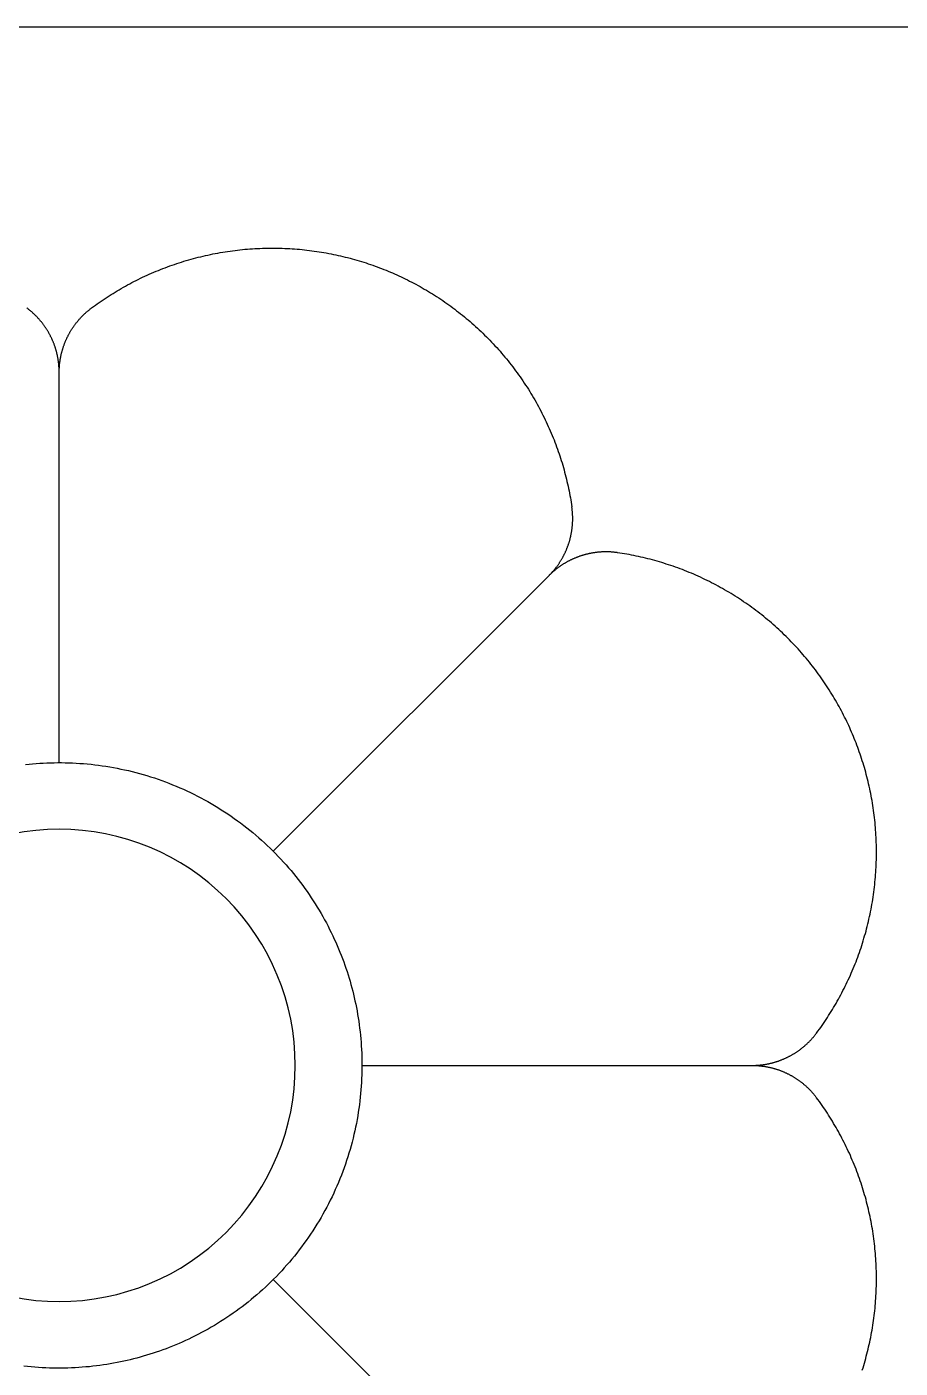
# Model space of a CAD drawing. Extents: x -111 to 2985, y -118 to 122.
# Drawn here: x 77.221 to 80.268, y 110.05 to 114.729 of the extents above; entities that cross this region are included whole.
import ezdxf

# ---------------------------------------------------------------- set-up
doc = ezdxf.new("R2010")
doc.units = 0
doc.layers.add('LAYER_03', color=5, linetype='CONTINUOUS')

msp = doc.modelspace()

# ---------------------------------------------------------------- linework, layer by layer
at = {"layer": 'LAYER_03'}
for points in [[(73.9139, 114.7293), (115.9333, 114.7293)], [(77.3338, 112.1626), (77.3338, 113.5238), (77.3338, 113.5258), (77.3339, 113.5277), (77.3339, 113.5297), (77.3339, 113.5317), (77.334, 113.5337), (77.3341, 113.5356), (77.3342, 113.5376), (77.3343, 113.5396), (77.3344, 113.5416), (77.3345, 113.5436), (77.3347, 113.5456), (77.3348, 113.5476), (77.335, 113.5496), (77.3352, 113.5516), (77.3354, 113.5536), (77.3356, 113.5556), (77.3359, 113.5576), (77.3361, 113.5596), (77.3364, 113.5616), (77.3367, 113.5636), (77.337, 113.5656), (77.3373, 113.5676), (77.3376, 113.5696), (77.3379, 113.5716), (77.3383, 113.5736), (77.3387, 113.5756), (77.339, 113.5776), (77.3394, 113.5796), (77.3399, 113.5816), (77.3403, 113.5836), (77.3407, 113.5856), (77.3412, 113.5876), (77.3417, 113.5896), (77.3421, 113.5916), (77.3427, 113.5935), (77.3432, 113.5955), (77.3437, 113.5975), (77.3443, 113.5995), (77.3448, 113.6015), (77.3454, 113.6035), (77.346, 113.6054), (77.3466, 113.6074), (77.3472, 113.6094), (77.3479, 113.6113), (77.3485, 113.6133), (77.3492, 113.6152), (77.3499, 113.6172), (77.3506, 113.6191), (77.3513, 113.6211), (77.352, 113.623), (77.3527, 113.625), (77.3535, 113.6269), (77.3543, 113.6288), (77.355, 113.6307), (77.3558, 113.6327), (77.3566, 113.6346), (77.3575, 113.6365), (77.3583, 113.6384), (77.3592, 113.6402), (77.36, 113.6421), (77.3609, 113.644), (77.3618, 113.6459), (77.3627, 113.6478), (77.3637, 113.6496), (77.3646, 113.6515), (77.3656, 113.6533), (77.3665, 113.6551), (77.3675, 113.657), (77.3685, 113.6588), (77.3695, 113.6606), (77.3705, 113.6624), (77.3715, 113.6642), (77.3726, 113.666), (77.3737, 113.6678), (77.3747, 113.6696), (77.3758, 113.6713), (77.3769, 113.6731), (77.378, 113.6748), (77.3791, 113.6766), (77.3803, 113.6783), (77.3814, 113.68), (77.3826, 113.6817), (77.3837, 113.6834), (77.3849, 113.6851), (77.3861, 113.6868), (77.3873, 113.6885), (77.3886, 113.6902), (77.3898, 113.6918), (77.391, 113.6935), (77.3923, 113.6951), (77.3935, 113.6967), (77.3948, 113.6983), (77.3961, 113.6999), (77.3974, 113.7015), (77.3987, 113.7031), (77.4, 113.7047), (77.4013, 113.7062), (77.4027, 113.7078), (77.404, 113.7093), (77.4054, 113.7108), (77.4067, 113.7124), (77.4081, 113.7139), (77.4095, 113.7153), (77.4109, 113.7168), (77.4123, 113.7183), (77.4137, 113.7197), (77.4151, 113.7212), (77.4166, 113.7226), (77.418, 113.724), (77.4195, 113.7254), (77.4209, 113.7268), (77.4224, 113.7282), (77.4238, 113.7296), (77.4253, 113.731), (77.4268, 113.7323), (77.4283, 113.7336), (77.4298, 113.735), (77.4313, 113.7363), (77.4328, 113.7376), (77.4344, 113.7388), (77.4359, 113.7401), (77.4374, 113.7414), (77.439, 113.7426), (77.4405, 113.7438), (77.4421, 113.7451), (77.4436, 113.7463), (77.4452, 113.7475), (77.4468, 113.7486), (77.4533, 113.7535), (77.46, 113.7583), (77.4666, 113.7631), (77.4733, 113.7678), (77.4801, 113.7724), (77.4869, 113.7771), (77.4938, 113.7817), (77.5007, 113.7862), (77.5076, 113.7907), (77.5146, 113.7951), (77.5217, 113.7995), (77.5288, 113.8039), (77.5359, 113.8082), (77.5431, 113.8124), (77.5503, 113.8166), (77.5576, 113.8208), (77.5649, 113.8249), (77.5723, 113.8289), (77.5797, 113.8329), (77.5871, 113.8369), (77.5946, 113.8408), (77.6022, 113.8446), (77.6097, 113.8484), (77.6174, 113.8521), (77.625, 113.8558), (77.6327, 113.8594), (77.6404, 113.8629), (77.6482, 113.8664), (77.656, 113.8699), (77.6639, 113.8732), (77.6717, 113.8765), (77.6797, 113.8798), (77.6876, 113.883), (77.6956, 113.8861), (77.7036, 113.8892), (77.7117, 113.8922), (77.7198, 113.8951), (77.7279, 113.898), (77.736, 113.9008), (77.7442, 113.9036), (77.7524, 113.9063), (77.7606, 113.9089), (77.7689, 113.9115), (77.7772, 113.914), (77.7855, 113.9164), (77.7938, 113.9188), (77.8022, 113.921), (77.8105, 113.9233), (77.819, 113.9254), (77.8274, 113.9275), (77.8358, 113.9295), (77.8443, 113.9315), (77.8528, 113.9334), (77.8613, 113.9352), (77.8698, 113.9369), (77.8784, 113.9386), (77.8869, 113.9402), (77.8955, 113.9417), (77.9041, 113.9432), (77.9127, 113.9446), (77.9213, 113.9459), (77.9299, 113.9472), (77.9385, 113.9484), (77.9472, 113.9495), (77.9558, 113.9505), (77.9645, 113.9515), (77.9731, 113.9524), (77.9818, 113.9532), (77.9905, 113.9539), (77.9992, 113.9546), (78.0079, 113.9552), (78.0166, 113.9558), (78.0252, 113.9562), (78.0339, 113.9566), (78.0426, 113.9569), (78.0513, 113.9572), (78.06, 113.9574), (78.0687, 113.9575), (78.0774, 113.9575), (78.086, 113.9575), (78.0947, 113.9574), (78.1034, 113.9572), (78.112, 113.9569), (78.1207, 113.9566), (78.1293, 113.9562), (78.138, 113.9558), (78.1466, 113.9552), (78.1552, 113.9546), (78.1638, 113.954), (78.1724, 113.9532), (78.181, 113.9524), (78.1895, 113.9515), (78.1981, 113.9506), (78.2066, 113.9496), (78.2151, 113.9485), (78.2236, 113.9473), (78.2321, 113.9461), (78.2405, 113.9448), (78.2489, 113.9435), (78.2574, 113.9421), (78.2657, 113.9406), (78.2741, 113.939), (78.2825, 113.9374), (78.2908, 113.9357), (78.2991, 113.934), (78.3073, 113.9322), (78.3156, 113.9303), (78.3238, 113.9283), (78.332, 113.9263), (78.3401, 113.9243), (78.3483, 113.9222), (78.3564, 113.92), (78.3645, 113.9177), (78.3725, 113.9154), (78.3805, 113.9131), (78.3885, 113.9106), (78.3964, 113.9081), (78.4043, 113.9056), (78.4122, 113.903), (78.4201, 113.9004), (78.4279, 113.8976), (78.4356, 113.8949), (78.4434, 113.892), (78.4511, 113.8892), (78.4587, 113.8862), (78.4663, 113.8833), (78.4739, 113.8802), (78.4815, 113.8771), (78.489, 113.874), (78.4965, 113.8708), (78.504, 113.8675), (78.5115, 113.8641), (78.519, 113.8607), (78.5264, 113.8573), (78.5339, 113.8537), (78.5413, 113.8501), (78.5488, 113.8465), (78.5562, 113.8427), (78.5636, 113.8389), (78.5709, 113.8351), (78.5783, 113.8311), (78.5856, 113.8271), (78.5929, 113.8231), (78.6002, 113.819), (78.6075, 113.8148), (78.6148, 113.8105), (78.622, 113.8062), (78.6292, 113.8019), (78.6364, 113.7974), (78.6435, 113.7929), (78.6506, 113.7883), (78.6577, 113.7837), (78.6648, 113.779), (78.6719, 113.7743), (78.6789, 113.7694), (78.6859, 113.7646), (78.6928, 113.7596), (78.6997, 113.7546), (78.7066, 113.7495), (78.7135, 113.7444), (78.7203, 113.7392), (78.7271, 113.734), (78.7338, 113.7287), (78.7405, 113.7233), (78.7472, 113.7179), (78.7538, 113.7124), (78.7604, 113.7068), (78.767, 113.7012), (78.7735, 113.6956), (78.78, 113.6898), (78.7864, 113.6841), (78.7928, 113.6782), (78.7991, 113.6723), (78.8054, 113.6664), (78.8117, 113.6604), (78.8179, 113.6543), (78.8241, 113.6482), (78.8302, 113.6421), (78.8362, 113.6358), (78.8423, 113.6296), (78.8482, 113.6233), (78.8541, 113.6169), (78.86, 113.6105), (78.8658, 113.604), (78.8716, 113.5975), (78.8773, 113.5909), (78.883, 113.5843), (78.8886, 113.5776), (78.8941, 113.5709), (78.8996, 113.5641), (78.9051, 113.5573), (78.9104, 113.5505), (78.9158, 113.5436), (78.921, 113.5366), (78.9262, 113.5297), (78.9314, 113.5226), (78.9365, 113.5156), (78.9415, 113.5085), (78.9465, 113.5013), (78.9514, 113.4941), (78.9563, 113.4869), (78.9611, 113.4796), (78.9658, 113.4723), (78.9705, 113.465), (78.9751, 113.4576), (78.9796, 113.4502), (78.9841, 113.4428), (78.9885, 113.4353), (78.9929, 113.4278), (78.9972, 113.4203), (79.0014, 113.4127), (79.0055, 113.4052), (79.0096, 113.3975), (79.0137, 113.3899), (79.0176, 113.3822), (79.0215, 113.3745), (79.0254, 113.3668), (79.0291, 113.359), (79.0328, 113.3513), (79.0365, 113.3435), (79.04, 113.3356), (79.0435, 113.3278), (79.047, 113.3199), (79.0503, 113.3121), (79.0536, 113.3042), (79.0569, 113.2962), (79.06, 113.2883), (79.0631, 113.2804), (79.0661, 113.2724), (79.0691, 113.2644), (79.072, 113.2564), (79.0748, 113.2484), (79.0776, 113.2404), (79.0802, 113.2324), (79.0829, 113.2243), (79.0854, 113.2163), (79.0879, 113.2082), (79.0903, 113.2002), (79.0926, 113.1921), (79.0949, 113.184), (79.0971, 113.1759), (79.0993, 113.1678), (79.1013, 113.1598), (79.1034, 113.1517), (79.1053, 113.1436), (79.1072, 113.1355), (79.109, 113.1274), (79.1107, 113.1193), (79.1124, 113.1112), (79.114, 113.1031), (79.1155, 113.095), (79.117, 113.0869), (79.1184, 113.0789), (79.1198, 113.0708), (79.121, 113.0627), (79.1223, 113.0546)], [(77.3338, 113.5238), (77.3338, 113.5258), (77.3338, 113.5277), (77.3338, 113.5297), (77.3337, 113.5317), (77.3337, 113.5337), (77.3336, 113.5356), (77.3335, 113.5376), (77.3334, 113.5396), (77.3333, 113.5416), (77.3331, 113.5436), (77.333, 113.5456), (77.3328, 113.5476), (77.3326, 113.5496), (77.3325, 113.5516), (77.3322, 113.5536), (77.332, 113.5556), (77.3318, 113.5576), (77.3315, 113.5596), (77.3313, 113.5616), (77.331, 113.5636), (77.3307, 113.5656), (77.3304, 113.5676), (77.3301, 113.5696), (77.3297, 113.5716), (77.3294, 113.5736), (77.329, 113.5756), (77.3286, 113.5776), (77.3282, 113.5796), (77.3278, 113.5816), (77.3274, 113.5836), (77.3269, 113.5856), (77.3265, 113.5876), (77.326, 113.5896), (77.3255, 113.5916), (77.325, 113.5935), (77.3245, 113.5955), (77.324, 113.5975), (77.3234, 113.5995), (77.3229, 113.6015), (77.3223, 113.6035), (77.3217, 113.6054), (77.3211, 113.6074), (77.3205, 113.6094), (77.3198, 113.6113), (77.3192, 113.6133), (77.3185, 113.6152), (77.3178, 113.6172), (77.3171, 113.6191), (77.3164, 113.6211), (77.3157, 113.623), (77.3149, 113.625), (77.3142, 113.6269), (77.3134, 113.6288), (77.3126, 113.6307), (77.3118, 113.6327), (77.311, 113.6346), (77.3102, 113.6365), (77.3094, 113.6384), (77.3085, 113.6402), (77.3076, 113.6421), (77.3067, 113.644), (77.3058, 113.6459), (77.3049, 113.6478), (77.304, 113.6496), (77.3031, 113.6515), (77.3021, 113.6533), (77.3012, 113.6551), (77.3002, 113.657), (77.2992, 113.6588), (77.2982, 113.6606), (77.2972, 113.6624), (77.2961, 113.6642), (77.2951, 113.666), (77.294, 113.6678), (77.2929, 113.6696), (77.2919, 113.6713), (77.2908, 113.6731), (77.2897, 113.6748), (77.2885, 113.6766), (77.2874, 113.6783), (77.2863, 113.68), (77.2851, 113.6817), (77.2839, 113.6834), (77.2827, 113.6851), (77.2815, 113.6868), (77.2803, 113.6885), (77.2791, 113.6902), (77.2779, 113.6918), (77.2766, 113.6935), (77.2754, 113.6951), (77.2741, 113.6967), (77.2729, 113.6983), (77.2716, 113.6999), (77.2703, 113.7015), (77.269, 113.7031), (77.2677, 113.7047), (77.2663, 113.7062), (77.265, 113.7078), (77.2636, 113.7093), (77.2623, 113.7108), (77.2609, 113.7124), (77.2596, 113.7139), (77.2582, 113.7153), (77.2568, 113.7168), (77.2554, 113.7183), (77.254, 113.7197), (77.2525, 113.7212), (77.2511, 113.7226), (77.2497, 113.724), (77.2482, 113.7254), (77.2468, 113.7268), (77.2453, 113.7282), (77.2438, 113.7296), (77.2423, 113.731), (77.2409, 113.7323), (77.2394, 113.7336), (77.2379, 113.735), (77.2363, 113.7363), (77.2348, 113.7376), (77.2333, 113.7388), (77.2318, 113.7401), (77.2302, 113.7414), (77.2287, 113.7426), (77.2271, 113.7438), (77.2256, 113.7451), (77.224, 113.7463), (77.2225, 113.7475), (77.2209, 113.7486)], [(79.0431, 112.8158), (79.0445, 112.8172), (79.0459, 112.8186), (79.0473, 112.82), (79.0486, 112.8214), (79.05, 112.8229), (79.0513, 112.8243), (79.0527, 112.8258), (79.054, 112.8273), (79.0553, 112.8288), (79.0566, 112.8303), (79.0579, 112.8318), (79.0592, 112.8333), (79.0605, 112.8349), (79.0618, 112.8364), (79.0631, 112.838), (79.0643, 112.8395), (79.0656, 112.8411), (79.0668, 112.8427), (79.068, 112.8443), (79.0693, 112.8459), (79.0705, 112.8475), (79.0717, 112.8492), (79.0728, 112.8508), (79.074, 112.8525), (79.0752, 112.8541), (79.0763, 112.8558), (79.0775, 112.8575), (79.0786, 112.8592), (79.0797, 112.8609), (79.0808, 112.8626), (79.0819, 112.8643), (79.083, 112.8661), (79.0841, 112.8678), (79.0852, 112.8696), (79.0862, 112.8713), (79.0873, 112.8731), (79.0883, 112.8749), (79.0893, 112.8767), (79.0903, 112.8785), (79.0913, 112.8803), (79.0923, 112.8821), (79.0932, 112.8839), (79.0942, 112.8858), (79.0951, 112.8876), (79.096, 112.8894), (79.097, 112.8913), (79.0979, 112.8932), (79.0987, 112.895), (79.0996, 112.8969), (79.1005, 112.8988), (79.1013, 112.9007), (79.1021, 112.9026), (79.103, 112.9045), (79.1038, 112.9064), (79.1045, 112.9083), (79.1053, 112.9102), (79.1061, 112.9122), (79.1068, 112.9141), (79.1076, 112.916), (79.1083, 112.918), (79.109, 112.9199), (79.1097, 112.9219), (79.1103, 112.9239), (79.111, 112.9258), (79.1117, 112.9278), (79.1123, 112.9298), (79.1129, 112.9318), (79.1135, 112.9338), (79.1141, 112.9357), (79.1147, 112.9377), (79.1152, 112.9397), (79.1158, 112.9417), (79.1163, 112.9437), (79.1168, 112.9458), (79.1173, 112.9478), (79.1178, 112.9498), (79.1182, 112.9518), (79.1187, 112.9538), (79.1191, 112.9558), (79.1196, 112.9579), (79.12, 112.9599), (79.1204, 112.9619), (79.1207, 112.964), (79.1211, 112.966), (79.1214, 112.968), (79.1218, 112.9701), (79.1221, 112.9721), (79.1224, 112.9741), (79.1227, 112.9762), (79.1229, 112.9782), (79.1232, 112.9803), (79.1234, 112.9823), (79.1237, 112.9844), (79.1239, 112.9864), (79.1241, 112.9884), (79.1242, 112.9905), (79.1244, 112.9925), (79.1246, 112.9946), (79.1247, 112.9966), (79.1248, 112.9986), (79.1249, 113.0007), (79.125, 113.0027), (79.1251, 113.0047), (79.1251, 113.0068), (79.1252, 113.0088), (79.1252, 113.0108), (79.1252, 113.0128), (79.1252, 113.0149), (79.1252, 113.0169), (79.1252, 113.0189), (79.1251, 113.0209), (79.1251, 113.0229), (79.125, 113.025), (79.1249, 113.027), (79.1248, 113.029), (79.1247, 113.031), (79.1246, 113.033), (79.1244, 113.035), (79.1243, 113.0369), (79.1241, 113.0389), (79.1239, 113.0409), (79.1237, 113.0429), (79.1235, 113.0449), (79.1233, 113.0468), (79.1231, 113.0488), (79.1228, 113.0507), (79.1225, 113.0527), (79.1223, 113.0546)], [(78.39, 111.1065), (79.7511, 111.1065), (79.7531, 111.1065), (79.7551, 111.1065), (79.7571, 111.1065), (79.759, 111.1066), (79.761, 111.1067), (79.763, 111.1067), (79.765, 111.1068), (79.767, 111.1069), (79.769, 111.107), (79.7709, 111.1072), (79.7729, 111.1073), (79.7749, 111.1075), (79.7769, 111.1077), (79.7789, 111.1079), (79.7809, 111.1081), (79.7829, 111.1083), (79.7849, 111.1085), (79.7869, 111.1088), (79.7889, 111.109), (79.7909, 111.1093), (79.7929, 111.1096), (79.7949, 111.1099), (79.7969, 111.1102), (79.7989, 111.1106), (79.8009, 111.1109), (79.8029, 111.1113), (79.8049, 111.1117), (79.8069, 111.1121), (79.8089, 111.1125), (79.8109, 111.1129), (79.8129, 111.1134), (79.8149, 111.1138), (79.8169, 111.1143), (79.8189, 111.1148), (79.8209, 111.1153), (79.8229, 111.1158), (79.8249, 111.1164), (79.8269, 111.1169), (79.8288, 111.1175), (79.8308, 111.118), (79.8328, 111.1186), (79.8348, 111.1192), (79.8367, 111.1199), (79.8387, 111.1205), (79.8406, 111.1212), (79.8426, 111.1218), (79.8446, 111.1225), (79.8465, 111.1232), (79.8484, 111.1239), (79.8504, 111.1246), (79.8523, 111.1254), (79.8542, 111.1261), (79.8562, 111.1269), (79.8581, 111.1277), (79.86, 111.1285), (79.8619, 111.1293), (79.8638, 111.1301), (79.8657, 111.131), (79.8676, 111.1318), (79.8695, 111.1327), (79.8714, 111.1336), (79.8732, 111.1345), (79.8751, 111.1354), (79.877, 111.1363), (79.8788, 111.1372), (79.8807, 111.1382), (79.8825, 111.1392), (79.8843, 111.1401), (79.8862, 111.1411), (79.888, 111.1421), (79.8898, 111.1432), (79.8916, 111.1442), (79.8934, 111.1452), (79.8951, 111.1463), (79.8969, 111.1474), (79.8987, 111.1485), (79.9004, 111.1496), (79.9022, 111.1507), (79.9039, 111.1518), (79.9057, 111.1529), (79.9074, 111.1541), (79.9091, 111.1552), (79.9108, 111.1564), (79.9125, 111.1576), (79.9142, 111.1588), (79.9159, 111.16), (79.9175, 111.1612), (79.9192, 111.1624), (79.9208, 111.1637), (79.9224, 111.1649), (79.9241, 111.1662), (79.9257, 111.1675), (79.9273, 111.1687), (79.9289, 111.17), (79.9305, 111.1713), (79.932, 111.1727), (79.9336, 111.174), (79.9351, 111.1753), (79.9367, 111.1767), (79.9382, 111.178), (79.9397, 111.1794), (79.9412, 111.1808), (79.9427, 111.1822), (79.9442, 111.1835), (79.9456, 111.1849), (79.9471, 111.1864), (79.9485, 111.1878), (79.95, 111.1892), (79.9514, 111.1907), (79.9528, 111.1921), (79.9542, 111.1936), (79.9556, 111.195), (79.957, 111.1965), (79.9583, 111.198), (79.9597, 111.1995), (79.961, 111.201), (79.9623, 111.2025), (79.9636, 111.204), (79.9649, 111.2055), (79.9662, 111.207), (79.9675, 111.2085), (79.9687, 111.2101), (79.97, 111.2116), (79.9712, 111.2132), (79.9724, 111.2147), (79.9736, 111.2163), (79.9748, 111.2179), (79.976, 111.2194), (79.9808, 111.226), (79.9856, 111.2326), (79.9904, 111.2393), (79.9951, 111.246), (79.9998, 111.2527), (80.0044, 111.2595), (80.009, 111.2664), (80.0135, 111.2733), (80.018, 111.2803), (80.0225, 111.2873), (80.0269, 111.2943), (80.0312, 111.3014), (80.0355, 111.3085), (80.0398, 111.3157), (80.044, 111.323), (80.0481, 111.3302), (80.0522, 111.3376), (80.0563, 111.3449), (80.0603, 111.3523), (80.0642, 111.3598), (80.0681, 111.3673), (80.072, 111.3748), (80.0757, 111.3824), (80.0795, 111.39), (80.0831, 111.3977), (80.0867, 111.4054), (80.0903, 111.4131), (80.0938, 111.4209), (80.0972, 111.4287), (80.1006, 111.4365), (80.1039, 111.4444), (80.1072, 111.4523), (80.1103, 111.4603), (80.1135, 111.4682), (80.1165, 111.4763), (80.1196, 111.4843), (80.1225, 111.4924), (80.1254, 111.5005), (80.1282, 111.5087), (80.131, 111.5168), (80.1336, 111.525), (80.1363, 111.5333), (80.1388, 111.5415), (80.1413, 111.5498), (80.1437, 111.5581), (80.1461, 111.5665), (80.1484, 111.5748), (80.1506, 111.5832), (80.1528, 111.5916), (80.1549, 111.6), (80.1569, 111.6085), (80.1588, 111.6169), (80.1607, 111.6254), (80.1625, 111.6339), (80.1643, 111.6425), (80.166, 111.651), (80.1676, 111.6596), (80.1691, 111.6681), (80.1706, 111.6767), (80.172, 111.6853), (80.1733, 111.6939), (80.1745, 111.7025), (80.1757, 111.7112), (80.1768, 111.7198), (80.1779, 111.7285), (80.1788, 111.7371), (80.1797, 111.7458), (80.1805, 111.7545), (80.1813, 111.7631), (80.182, 111.7718), (80.1826, 111.7805), (80.1831, 111.7892), (80.1836, 111.7979), (80.184, 111.8066), (80.1843, 111.8153), (80.1845, 111.824), (80.1847, 111.8326), (80.1848, 111.8413), (80.1849, 111.85), (80.1848, 111.8587), (80.1847, 111.8674), (80.1845, 111.876), (80.1843, 111.8847), (80.184, 111.8933), (80.1836, 111.902), (80.1831, 111.9106), (80.1826, 111.9192), (80.182, 111.9279), (80.1813, 111.9365), (80.1806, 111.945), (80.1798, 111.9536), (80.1789, 111.9622), (80.1779, 111.9707), (80.1769, 111.9792), (80.1758, 111.9877), (80.1747, 111.9962), (80.1735, 112.0047), (80.1722, 112.0132), (80.1708, 112.0216), (80.1694, 112.03), (80.1679, 112.0384), (80.1664, 112.0468), (80.1648, 112.0551), (80.1631, 112.0634), (80.1613, 112.0717), (80.1595, 112.08), (80.1576, 112.0882), (80.1557, 112.0964), (80.1537, 112.1046), (80.1516, 112.1128), (80.1495, 112.1209), (80.1473, 112.129), (80.1451, 112.1371), (80.1428, 112.1451), (80.1404, 112.1531), (80.138, 112.1611), (80.1355, 112.1691), (80.133, 112.177), (80.1304, 112.1849), (80.1277, 112.1927), (80.125, 112.2005), (80.1222, 112.2083), (80.1194, 112.216), (80.1165, 112.2237), (80.1136, 112.2314), (80.1106, 112.239), (80.1076, 112.2466), (80.1045, 112.2541), (80.1013, 112.2616), (80.0981, 112.2692), (80.0948, 112.2767), (80.0915, 112.2841), (80.0881, 112.2916), (80.0846, 112.2991), (80.0811, 112.3065), (80.0775, 112.314), (80.0738, 112.3214), (80.0701, 112.3288), (80.0663, 112.3362), (80.0624, 112.3436), (80.0585, 112.3509), (80.0545, 112.3583), (80.0504, 112.3656), (80.0463, 112.3729), (80.0421, 112.3801), (80.0379, 112.3874), (80.0336, 112.3946), (80.0292, 112.4018), (80.0248, 112.409), (80.0203, 112.4162), (80.0157, 112.4233), (80.0111, 112.4304), (80.0064, 112.4375), (80.0016, 112.4445), (79.9968, 112.4515), (79.9919, 112.4585), (79.987, 112.4655), (79.982, 112.4724), (79.9769, 112.4793), (79.9718, 112.4861), (79.9666, 112.4929), (79.9613, 112.4997), (79.956, 112.5065), (79.9507, 112.5132), (79.9452, 112.5198), (79.9397, 112.5265), (79.9342, 112.5331), (79.9286, 112.5396), (79.9229, 112.5461), (79.9172, 112.5526), (79.9114, 112.5591), (79.9056, 112.5654), (79.8997, 112.5718), (79.8937, 112.5781), (79.8877, 112.5843), (79.8817, 112.5905), (79.8756, 112.5967), (79.8694, 112.6028), (79.8632, 112.6089), (79.8569, 112.6149), (79.8506, 112.6209), (79.8442, 112.6268), (79.8378, 112.6327), (79.8313, 112.6385), (79.8248, 112.6442), (79.8182, 112.65), (79.8116, 112.6556), (79.805, 112.6612), (79.7982, 112.6668), (79.7915, 112.6723), (79.7847, 112.6777), (79.7778, 112.6831), (79.7709, 112.6884), (79.764, 112.6937), (79.757, 112.6989), (79.75, 112.704), (79.7429, 112.7091), (79.7358, 112.7142), (79.7287, 112.7191), (79.7215, 112.7241), (79.7143, 112.7289), (79.707, 112.7337), (79.6997, 112.7384), (79.6924, 112.7431), (79.685, 112.7477), (79.6776, 112.7523), (79.6702, 112.7567), (79.6627, 112.7612), (79.6552, 112.7655), (79.6477, 112.7698), (79.6401, 112.774), (79.6325, 112.7782), (79.6249, 112.7823), (79.6172, 112.7863), (79.6096, 112.7903), (79.6019, 112.7942), (79.5941, 112.798), (79.5864, 112.8018), (79.5786, 112.8055), (79.5708, 112.8091), (79.563, 112.8127), (79.5551, 112.8162), (79.5473, 112.8196), (79.5394, 112.823), (79.5315, 112.8263), (79.5236, 112.8295), (79.5157, 112.8327), (79.5077, 112.8358), (79.4997, 112.8388), (79.4918, 112.8417), (79.4838, 112.8446), (79.4758, 112.8474), (79.4677, 112.8502), (79.4597, 112.8529), (79.4517, 112.8555), (79.4436, 112.858), (79.4356, 112.8605), (79.4275, 112.8629), (79.4194, 112.8653), (79.4114, 112.8676), (79.4033, 112.8698), (79.3952, 112.8719), (79.3871, 112.874), (79.379, 112.876), (79.3709, 112.8779), (79.3628, 112.8798), (79.3547, 112.8816), (79.3466, 112.8834), (79.3385, 112.885), (79.3305, 112.8866), (79.3224, 112.8882), (79.3143, 112.8897), (79.3062, 112.8911), (79.2981, 112.8924), (79.2901, 112.8937), (79.282, 112.8949), (79.28, 112.8952), (79.2781, 112.8955), (79.2761, 112.8957), (79.2742, 112.8959), (79.2722, 112.8962), (79.2702, 112.8964), (79.2683, 112.8966), (79.2663, 112.8968), (79.2643, 112.8969), (79.2623, 112.8971), (79.2603, 112.8972), (79.2583, 112.8974), (79.2563, 112.8975), (79.2543, 112.8976), (79.2523, 112.8977), (79.2503, 112.8977), (79.2483, 112.8978), (79.2463, 112.8978), (79.2442, 112.8979), (79.2422, 112.8979), (79.2402, 112.8979), (79.2382, 112.8979), (79.2361, 112.8978), (79.2341, 112.8978), (79.2321, 112.8977), (79.2301, 112.8976), (79.228, 112.8976), (79.226, 112.8975), (79.2239, 112.8973), (79.2219, 112.8972), (79.2199, 112.8971), (79.2178, 112.8969), (79.2158, 112.8967), (79.2137, 112.8965), (79.2117, 112.8963), (79.2097, 112.8961), (79.2076, 112.8958), (79.2056, 112.8956), (79.2035, 112.8953), (79.2015, 112.895), (79.1995, 112.8947), (79.1974, 112.8944), (79.1954, 112.8941), (79.1934, 112.8937), (79.1913, 112.8934), (79.1893, 112.893), (79.1873, 112.8926), (79.1852, 112.8922), (79.1832, 112.8918), (79.1812, 112.8913), (79.1792, 112.8909), (79.1771, 112.8904), (79.1751, 112.8899), (79.1731, 112.8894), (79.1711, 112.8889), (79.1691, 112.8884), (79.1671, 112.8879), (79.1651, 112.8873), (79.1631, 112.8867), (79.1611, 112.8861), (79.1591, 112.8855), (79.1571, 112.8849), (79.1552, 112.8843), (79.1532, 112.8837), (79.1512, 112.883), (79.1493, 112.8823), (79.1473, 112.8816), (79.1453, 112.8809), (79.1434, 112.8802), (79.1415, 112.8795), (79.1395, 112.8787), (79.1376, 112.878), (79.1357, 112.8772), (79.1337, 112.8764), (79.1318, 112.8756), (79.1299, 112.8748), (79.128, 112.874), (79.1261, 112.8731), (79.1243, 112.8723), (79.1224, 112.8714), (79.1205, 112.8705), (79.1186, 112.8696), (79.1168, 112.8687), (79.1149, 112.8678), (79.1131, 112.8668), (79.1113, 112.8659), (79.1095, 112.8649), (79.1076, 112.8639), (79.1058, 112.8629), (79.104, 112.8619), (79.1022, 112.8609), (79.1005, 112.8599), (79.0987, 112.8589), (79.0969, 112.8578), (79.0952, 112.8568), (79.0934, 112.8557), (79.0917, 112.8546), (79.09, 112.8535), (79.0883, 112.8524), (79.0866, 112.8513), (79.0849, 112.8501), (79.0832, 112.849), (79.0815, 112.8478), (79.0798, 112.8467), (79.0782, 112.8455), (79.0765, 112.8443), (79.0749, 112.8431), (79.0733, 112.8419), (79.0717, 112.8407), (79.0701, 112.8395), (79.0685, 112.8382), (79.0669, 112.837), (79.0653, 112.8357), (79.0638, 112.8344), (79.0622, 112.8332), (79.0607, 112.8319), (79.0591, 112.8306), (79.0576, 112.8293), (79.0561, 112.828), (79.0546, 112.8267), (79.0532, 112.8253), (79.0517, 112.824), (79.0502, 112.8226), (79.0488, 112.8213), (79.0474, 112.8199), (79.0459, 112.8185), (79.0445, 112.8172), (79.0431, 112.8158), (78.0806, 111.8533)], [(77.2163, 112.156), (77.2285, 112.1573), (77.2409, 112.1585), (77.2533, 112.1595), (77.2657, 112.1604), (77.2783, 112.1611), (77.2908, 112.1617), (77.3034, 112.1622), (77.3161, 112.1625), (77.3288, 112.1626), (77.3416, 112.1626), (77.3543, 112.1624), (77.3672, 112.1621), (77.38, 112.1616), (77.3929, 112.161), (77.4059, 112.1601), (77.4188, 112.1592), (77.4318, 112.1581), (77.4448, 112.1568), (77.4578, 112.1553), (77.4708, 112.1537), (77.4838, 112.1519), (77.4969, 112.1499), (77.5099, 112.1478), (77.523, 112.1455), (77.536, 112.1431), (77.5491, 112.1404), (77.5621, 112.1376), (77.5751, 112.1347), (77.5882, 112.1315), (77.6012, 112.1282), (77.6141, 112.1247), (77.6271, 112.1211), (77.64, 112.1173), (77.6529, 112.1133), (77.6658, 112.1091), (77.6786, 112.1048), (77.6914, 112.1003), (77.7041, 112.0956), (77.7168, 112.0907), (77.7294, 112.0857), (77.742, 112.0805), (77.7545, 112.0752), (77.767, 112.0697), (77.7794, 112.064), (77.7917, 112.0582), (77.804, 112.0522), (77.8162, 112.046), (77.8283, 112.0397), (77.8403, 112.0332), (77.8523, 112.0266), (77.8642, 112.0198), (77.8759, 112.0129), (77.8876, 112.0058), (77.8992, 111.9985), (77.9107, 111.9911), (77.9221, 111.9836), (77.9334, 111.9759), (77.9446, 111.9681), (77.9556, 111.9602), (77.9666, 111.9521), (77.9775, 111.9438), (77.9882, 111.9355), (77.9988, 111.927), (78.0093, 111.9184), (78.0197, 111.9096), (78.0299, 111.9007), (78.04, 111.8918), (78.05, 111.8827), (78.0599, 111.8734), (78.0696, 111.8641), (78.0792, 111.8547), (78.0887, 111.8451), (78.098, 111.8355), (78.1072, 111.8257), (78.1162, 111.8159), (78.1251, 111.806), (78.1339, 111.7959), (78.1425, 111.7858), (78.1509, 111.7756), (78.1592, 111.7654), (78.1674, 111.755), (78.1754, 111.7446), (78.1833, 111.734), (78.191, 111.7235), (78.1986, 111.7128), (78.206, 111.7021), (78.2132, 111.6914), (78.2203, 111.6805), (78.2273, 111.6696), (78.2341, 111.6587), (78.2407, 111.6477), (78.2472, 111.6367), (78.2535, 111.6256), (78.2597, 111.6145), (78.2658, 111.6034), (78.2716, 111.5922), (78.2773, 111.581), (78.2829, 111.5698), (78.2883, 111.5585), (78.2936, 111.5473), (78.2987, 111.536), (78.3036, 111.5246), (78.3085, 111.5133), (78.3131, 111.502), (78.3176, 111.4906), (78.322, 111.4793), (78.3262, 111.4679), (78.3302, 111.4566), (78.3342, 111.4452), (78.3379, 111.4339), (78.3416, 111.4225), (78.345, 111.4112), (78.3484, 111.3999), (78.3516, 111.3886), (78.3546, 111.3773), (78.3576, 111.366), (78.3604, 111.3546), (78.3631, 111.3431), (78.3657, 111.3315), (78.3682, 111.3199), (78.3705, 111.3082), (78.3728, 111.2964), (78.3749, 111.2845), (78.3768, 111.2725), (78.3787, 111.2605), (78.3804, 111.2484), (78.382, 111.2363), (78.3834, 111.2241), (78.3847, 111.2118), (78.3859, 111.1994), (78.3869, 111.187), (78.3878, 111.1746), (78.3885, 111.1621), (78.3891, 111.1495), (78.3895, 111.1369), (78.3898, 111.1242), (78.3899, 111.1115), (78.3899, 111.0988), (78.3898, 111.086), (78.3894, 111.0731), (78.3889, 111.0603), (78.3883, 111.0474), (78.3875, 111.0345), (78.3865, 111.0215), (78.3854, 111.0085), (78.3841, 110.9955), (78.3827, 110.9825), (78.381, 110.9695), (78.3793, 110.9565), (78.3773, 110.9434), (78.3752, 110.9304), (78.3729, 110.9173), (78.3704, 110.9043), (78.3678, 110.8912), (78.365, 110.8782), (78.362, 110.8652), (78.3589, 110.8522), (78.3556, 110.8392), (78.3521, 110.8262), (78.3484, 110.8132), (78.3446, 110.8003), (78.3406, 110.7874), (78.3364, 110.7746), (78.3321, 110.7617), (78.3276, 110.749), (78.3229, 110.7362), (78.3181, 110.7235), (78.3131, 110.7109), (78.3079, 110.6983), (78.3026, 110.6858), (78.297, 110.6733), (78.2914, 110.6609), (78.2855, 110.6486), (78.2795, 110.6363), (78.2734, 110.6241), (78.2671, 110.612), (78.2606, 110.6), (78.2539, 110.588), (78.2472, 110.5762), (78.2402, 110.5644), (78.2331, 110.5527), (78.2259, 110.5411), (78.2185, 110.5296), (78.211, 110.5182), (78.2033, 110.5069), (78.1955, 110.4957), (78.1875, 110.4847), (78.1794, 110.4737), (78.1712, 110.4629), (78.1628, 110.4521), (78.1543, 110.4415), (78.1457, 110.431), (78.137, 110.4206), (78.1281, 110.4104), (78.1191, 110.4003), (78.11, 110.3903), (78.1008, 110.3804), (78.0915, 110.3707), (78.082, 110.3611), (78.0725, 110.3516), (78.0628, 110.3423), (78.0531, 110.3331), (78.0433, 110.3241), (78.0333, 110.3152), (78.0233, 110.3065), (78.0132, 110.2978), (78.003, 110.2894), (77.9927, 110.2811), (77.9823, 110.2729), (77.9719, 110.2649), (77.9614, 110.257), (77.9508, 110.2493), (77.9402, 110.2418), (77.9295, 110.2343), (77.9187, 110.2271), (77.9079, 110.22), (77.897, 110.213), (77.8861, 110.2062), (77.8751, 110.1996), (77.8641, 110.1931), (77.853, 110.1868), (77.8419, 110.1806), (77.8308, 110.1746), (77.8196, 110.1687), (77.8084, 110.163), (77.7971, 110.1574), (77.7859, 110.152), (77.7746, 110.1467), (77.7633, 110.1416), (77.752, 110.1367), (77.7407, 110.1319), (77.7293, 110.1272), (77.718, 110.1227), (77.7066, 110.1183), (77.6953, 110.1141), (77.6839, 110.1101), (77.6726, 110.1062), (77.6612, 110.1024), (77.6499, 110.0988), (77.6386, 110.0953), (77.6273, 110.0919), (77.6159, 110.0887), (77.6047, 110.0857), (77.5933, 110.0827), (77.5819, 110.0799), (77.5705, 110.0772), (77.5589, 110.0746), (77.5472, 110.0721), (77.5355, 110.0698), (77.5237, 110.0676), (77.5118, 110.0655), (77.4999, 110.0635), (77.4879, 110.0617), (77.4758, 110.0599), (77.4636, 110.0584), (77.4514, 110.0569), (77.4391, 110.0556), (77.4268, 110.0545), (77.4144, 110.0534), (77.4019, 110.0526), (77.3894, 110.0518), (77.3769, 110.0512), (77.3642, 110.0508), (77.3516, 110.0505), (77.3389, 110.0504), (77.3261, 110.0504), (77.3133, 110.0506), (77.3005, 110.0509), (77.2876, 110.0514), (77.2747, 110.052), (77.2618, 110.0528), (77.2489, 110.0538), (77.2359, 110.0549), (77.2229, 110.0562), (77.2099, 110.0577)], [(79.7511, 111.1065), (79.7531, 111.1065), (79.7551, 111.1065), (79.7571, 111.1064), (79.759, 111.1064), (79.761, 111.1063), (79.763, 111.1062), (79.765, 111.1061), (79.767, 111.106), (79.769, 111.1059), (79.7709, 111.1058), (79.7729, 111.1056), (79.7749, 111.1055), (79.7769, 111.1053), (79.7789, 111.1051), (79.7809, 111.1049), (79.7829, 111.1047), (79.7849, 111.1044), (79.7869, 111.1042), (79.7889, 111.1039), (79.7909, 111.1036), (79.7929, 111.1033), (79.7949, 111.103), (79.7969, 111.1027), (79.7989, 111.1024), (79.8009, 111.102), (79.8029, 111.1017), (79.8049, 111.1013), (79.8069, 111.1009), (79.8089, 111.1005), (79.8109, 111.1), (79.8129, 111.0996), (79.8149, 111.0991), (79.8169, 111.0987), (79.8189, 111.0982), (79.8209, 111.0977), (79.8229, 111.0971), (79.8249, 111.0966), (79.8269, 111.0961), (79.8288, 111.0955), (79.8308, 111.0949), (79.8328, 111.0943), (79.8348, 111.0937), (79.8367, 111.0931), (79.8387, 111.0925), (79.8406, 111.0918), (79.8426, 111.0911), (79.8446, 111.0905), (79.8465, 111.0898), (79.8484, 111.0891), (79.8504, 111.0883), (79.8523, 111.0876), (79.8542, 111.0868), (79.8562, 111.0861), (79.8581, 111.0853), (79.86, 111.0845), (79.8619, 111.0837), (79.8638, 111.0828), (79.8657, 111.082), (79.8676, 111.0811), (79.8695, 111.0803), (79.8714, 111.0794), (79.8732, 111.0785), (79.8751, 111.0776), (79.877, 111.0767), (79.8788, 111.0757), (79.8807, 111.0748), (79.8825, 111.0738), (79.8843, 111.0728), (79.8862, 111.0718), (79.888, 111.0708), (79.8898, 111.0698), (79.8916, 111.0688), (79.8934, 111.0677), (79.8951, 111.0667), (79.8969, 111.0656), (79.8987, 111.0645), (79.9004, 111.0634), (79.9022, 111.0623), (79.9039, 111.0612), (79.9057, 111.06), (79.9074, 111.0589), (79.9091, 111.0577), (79.9108, 111.0566), (79.9125, 111.0554), (79.9142, 111.0542), (79.9159, 111.053), (79.9175, 111.0518), (79.9192, 111.0505), (79.9208, 111.0493), (79.9224, 111.048), (79.9241, 111.0468), (79.9257, 111.0455), (79.9273, 111.0442), (79.9289, 111.0429), (79.9305, 111.0416), (79.932, 111.0403), (79.9336, 111.039), (79.9351, 111.0376), (79.9367, 111.0363), (79.9382, 111.0349), (79.9397, 111.0336), (79.9412, 111.0322), (79.9427, 111.0308), (79.9442, 111.0294), (79.9456, 111.028), (79.9471, 111.0266), (79.9485, 111.0252), (79.95, 111.0237), (79.9514, 111.0223), (79.9528, 111.0209), (79.9542, 111.0194), (79.9556, 111.0179), (79.957, 111.0165), (79.9583, 111.015), (79.9597, 111.0135), (79.961, 111.012), (79.9623, 111.0105), (79.9636, 111.009), (79.9649, 111.0075), (79.9662, 111.006), (79.9675, 111.0044), (79.9687, 111.0029), (79.97, 111.0013), (79.9712, 110.9998), (79.9724, 110.9982), (79.9736, 110.9967), (79.9748, 110.9951), (79.976, 110.9935)], [(80.1355, 110.0439), (80.138, 110.0518), (80.1404, 110.0598), (80.1428, 110.0678), (80.1451, 110.0759), (80.1473, 110.0839), (80.1495, 110.092), (80.1516, 110.1002), (80.1537, 110.1083), (80.1557, 110.1165), (80.1576, 110.1247), (80.1595, 110.133), (80.1613, 110.1412), (80.1631, 110.1495), (80.1648, 110.1579), (80.1664, 110.1662), (80.1679, 110.1746), (80.1694, 110.183), (80.1708, 110.1914), (80.1722, 110.1998), (80.1735, 110.2083), (80.1747, 110.2167), (80.1758, 110.2252), (80.1769, 110.2337), (80.1779, 110.2423), (80.1789, 110.2508), (80.1798, 110.2594), (80.1806, 110.2679), (80.1813, 110.2765), (80.182, 110.2851), (80.1826, 110.2937), (80.1831, 110.3023), (80.1836, 110.311), (80.184, 110.3196), (80.1843, 110.3283), (80.1845, 110.3369), (80.1847, 110.3456), (80.1848, 110.3543), (80.1849, 110.3629), (80.1848, 110.3716), (80.1847, 110.3803), (80.1845, 110.389), (80.1843, 110.3977), (80.184, 110.4064), (80.1836, 110.4151), (80.1831, 110.4238), (80.1826, 110.4325), (80.182, 110.4411), (80.1813, 110.4498), (80.1805, 110.4585), (80.1797, 110.4672), (80.1788, 110.4758), (80.1779, 110.4845), (80.1768, 110.4931), (80.1757, 110.5018), (80.1745, 110.5104), (80.1733, 110.519), (80.172, 110.5277), (80.1706, 110.5363), (80.1691, 110.5448), (80.1676, 110.5534), (80.166, 110.562), (80.1643, 110.5705), (80.1625, 110.579), (80.1607, 110.5875), (80.1588, 110.596), (80.1569, 110.6045), (80.1549, 110.6129), (80.1528, 110.6214), (80.1506, 110.6298), (80.1484, 110.6382), (80.1461, 110.6465), (80.1437, 110.6548), (80.1413, 110.6632), (80.1388, 110.6714), (80.1363, 110.6797), (80.1336, 110.6879), (80.131, 110.6961), (80.1282, 110.7043), (80.1254, 110.7124), (80.1225, 110.7206), (80.1196, 110.7286), (80.1165, 110.7367), (80.1135, 110.7447), (80.1103, 110.7527), (80.1072, 110.7607), (80.1039, 110.7686), (80.1006, 110.7764), (80.0972, 110.7843), (80.0938, 110.7921), (80.0903, 110.7999), (80.0867, 110.8076), (80.0831, 110.8153), (80.0795, 110.823), (80.0757, 110.8306), (80.072, 110.8381), (80.0681, 110.8457), (80.0642, 110.8532), (80.0603, 110.8606), (80.0563, 110.868), (80.0522, 110.8754), (80.0481, 110.8827), (80.044, 110.89), (80.0398, 110.8972), (80.0355, 110.9044), (80.0312, 110.9116), (80.0269, 110.9187), (80.0225, 110.9257), (80.018, 110.9327), (80.0135, 110.9397), (80.009, 110.9466), (80.0044, 110.9534), (79.9998, 110.9602), (79.9951, 110.967), (79.9904, 110.9737), (79.9856, 110.9804), (79.9808, 110.987), (79.976, 110.9935)], [(78.0806, 110.3597), (79.0431, 109.3972)]]:
    msp.add_lwpolyline(points, dxfattribs=at)
msp.add_lwpolyline([(77.3338, 111.9301, 0.414214), (76.5102, 111.1065, 0.414214), (77.3338, 110.2829, 0.414214), (78.1574, 111.1065, 0.414214)], format="xyb", close=True, dxfattribs=at)

doc.saveas('drawing.dxf')
